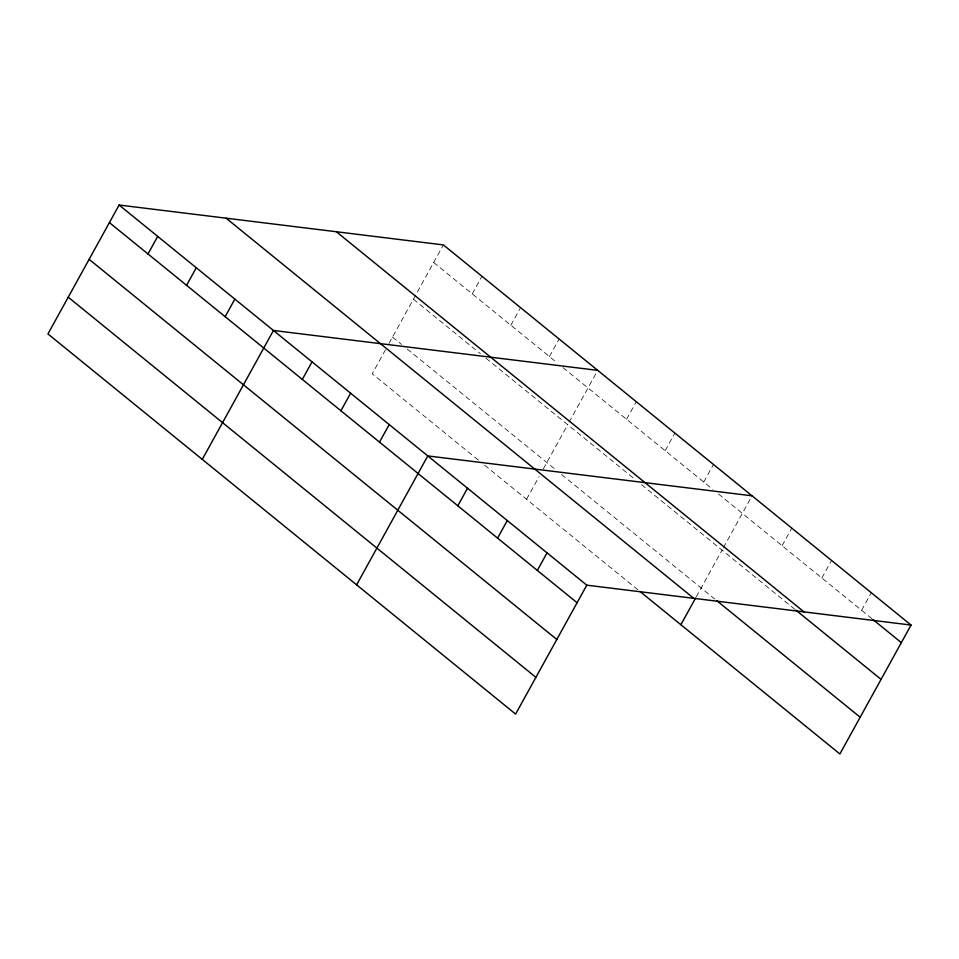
<?xml version="1.0" encoding="UTF-8"?>
<svg xmlns="http://www.w3.org/2000/svg" width="959" height="959" viewBox="0 0 959 959"><rect width="100%" height="100%" fill="white"/><g stroke="black" fill="none" stroke-linecap="round" stroke-linejoin="round"><path stroke-width="0.72" stroke-dasharray="4.79 3.6" d="M385.506 349.759L372.212 373.83L478.889 460.536M388.994 343.43L443.382 244.917M472.26 293.85L481.957 276.288M510.847 325.221L520.545 307.647M549.423 356.58L559.121 339.007M526.551 499.279L539.138 476.479M543.333 468.867L567.728 424.681M569.119 422.152L597.709 370.366M626.587 419.299L636.296 401.725M665.174 450.658L674.872 433.096M703.762 482.029L713.46 464.456M696.27 596.858L722.055 550.13M723.458 547.601L752.036 495.815M782.088 545.695L791.798 528.121M821.851 578.013L831.549 560.44M861.602 610.32L871.299 592.746M433.672 262.49L557.371 363.029M563.041 367.645L712.837 489.402M718.507 494.017L871.815 618.627M413.389 299.232L480.351 353.655M486.021 358.27L634.678 479.104M641.487 484.643L794.747 609.217M392.495 337.088L401.569 344.473M407.251 349.088L555.908 469.922M561.578 474.525L714.791 599.063M484.559 465.151L637.759 589.677"/><path stroke-width="1.44" d="M911.05 625.064L443.382 244.917L119.108 205.022L47.95 333.936L515.618 714.083L586.788 585.17L911.05 625.064L839.892 753.978L640.025 591.523M147.998 253.955L157.696 236.382M186.573 285.314L196.283 267.753M225.161 316.686L234.859 299.112M202.277 459.385L273.447 330.471L597.709 370.366M302.325 379.404L312.035 361.831M340.913 410.764L350.61 393.19M379.5 442.123L389.198 424.561M356.616 584.834L427.774 455.921L752.036 495.815M457.827 505.801L467.524 488.227M497.577 538.119L507.287 520.545M537.34 570.425L547.038 552.852M680.878 624.729L695.563 598.116M872.954 619.55L901.352 642.638M336.369 231.754L804.038 611.902M795.886 610.14L881.069 679.38M717.056 600.909L860.175 717.236M226.12 218.196L693.789 598.332M119.108 205.022L586.788 585.17M109.41 222.596L577.09 602.743M89.127 259.338L556.807 639.485M68.233 297.194L535.901 677.342"/></g></svg>
